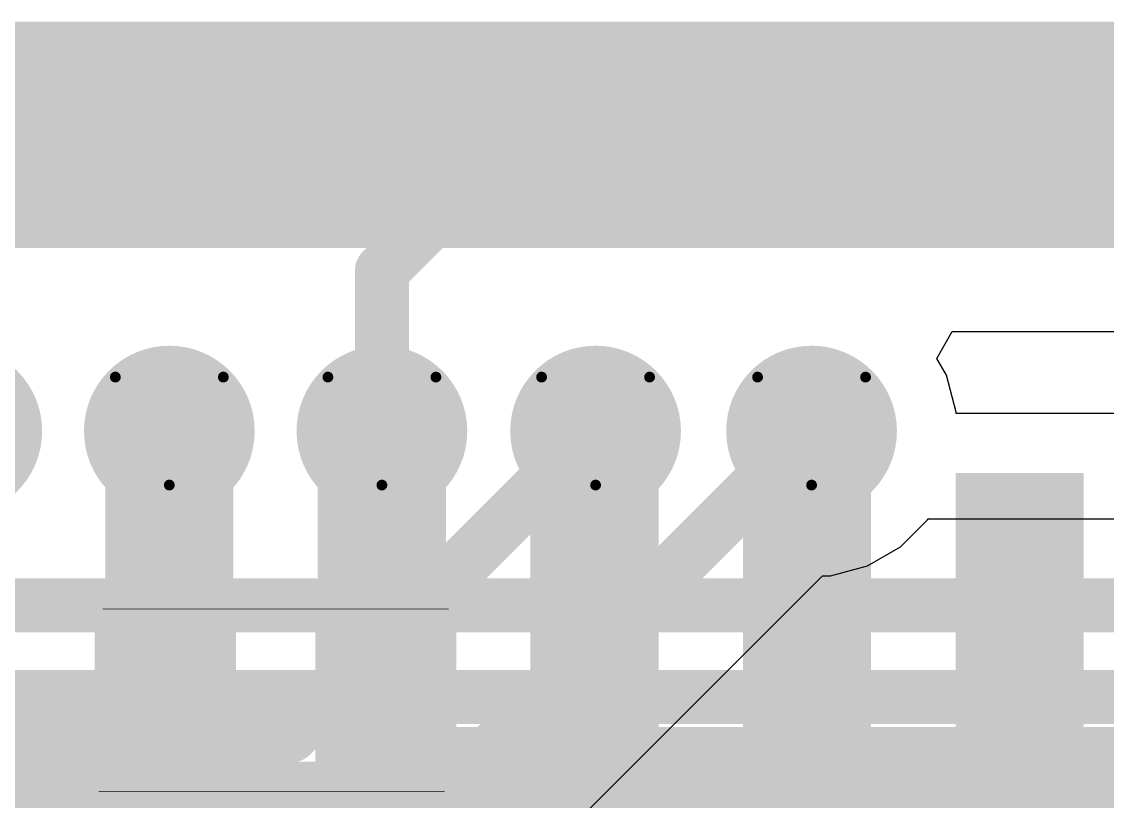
# Model space of a CAD drawing. Header units: inches. Extents: x -21 to 276, y -5 to 220.
# Drawn here: x 26.59 to 31.69, y 62.11 to 65.78 of the extents above; entities that cross this region are included whole.
import ezdxf

# ---------------------------------------------------------------- set-up
doc = ezdxf.new("R2010")
doc.units = ezdxf.units.IN
for name, color, linetype in [('Bottom Layer', 5, 'Continuous'), ('Bottom Overlay', 54, 'Continuous'), ('Bottom Paste', 16, 'Continuous'), ('Bottom Solder', 6, 'Continuous'), ('Drill Drawing', 1, 'Continuous'), ('Ground', 16, 'Continuous'), ('Power + Signal', 76, 'Continuous'), ('Top Layer', 1, 'Continuous'), ('Top Paste', 8, 'Continuous'), ('Top Solder', 216, 'Continuous'), ('Via Holes', 16, 'Continuous')]:
    doc.layers.add(name, color=color, linetype=linetype)

# ---------------------------------------------------------------- blocks, each defined once
blk = doc.blocks.new('F0503_ZV_18_20T_R_26')
at = {"layer": 'Top Layer'}
for points in [[(0.0499999, 1.75000158), (0.4499991, 1.75000158), (0.4499991, 0.50000154), (0.0499999, 0.50000154)], [(1.05000044, 1.75000158), (1.44999964, 1.75000158), (1.44999964, 0.50000154), (1.05000044, 0.50000154)], [(2.05000098, 1.75000158), (2.45000018, 1.75000158), (2.45000018, 0.50000154), (2.05000098, 0.50000154)], [(3.05000152, 1.75000158), (3.45000072, 1.75000158), (3.45000072, 0.50000154), (3.05000152, 0.50000154)], [(4.04999952, 1.75000158), (4.44999872, 1.75000158), (4.44999872, 0.50000154), (4.04999952, 0.50000154)]]:
    blk.add_hatch(color=1, dxfattribs=at).paths.add_polyline_path(points)
at = {"layer": 'Top Paste'}
for points in [[(0.0499999, 1.75000158), (0.4499991, 1.75000158), (0.4499991, 0.50000154), (0.0499999, 0.50000154)], [(1.05000044, 1.75000158), (1.44999964, 1.75000158), (1.44999964, 0.50000154), (1.05000044, 0.50000154)], [(2.05000098, 1.75000158), (2.45000018, 1.75000158), (2.45000018, 0.50000154), (2.05000098, 0.50000154)], [(3.05000152, 1.75000158), (3.45000072, 1.75000158), (3.45000072, 0.50000154), (3.05000152, 0.50000154)], [(4.04999952, 1.75000158), (4.44999872, 1.75000158), (4.44999872, 0.50000154), (4.04999952, 0.50000154)]]:
    blk.add_hatch(color=8, dxfattribs=at).paths.add_polyline_path(points)
at = {"layer": 'Top Solder'}
for points in [[(-0.0516001, 1.85160158), (0.5515991, 1.85160158), (0.5515991, 0.39840154), (-0.0516001, 0.39840154)], [(0.9484004399999999, 1.85160158), (1.55159964, 1.85160158), (1.55159964, 0.39840154), (0.9484004399999999, 0.39840154)], [(1.94840098, 1.85160158), (2.55160018, 1.85160158), (2.55160018, 0.39840154), (1.94840098, 0.39840154)], [(2.94840152, 1.85160158), (3.55160072, 1.85160158), (3.55160072, 0.39840154), (2.94840152, 0.39840154)], [(3.94839952, 1.85160158), (4.551598719999999, 1.85160158), (4.551598719999999, 0.39840154), (3.94839952, 0.39840154)]]:
    blk.add_hatch(color=216, dxfattribs=at).paths.add_polyline_path(points)
blk = doc.blocks.new('R___0402_B_83')
at = {"layer": 'Bottom Layer'}
for points in [[(-0.2412999999999999, 0.3174999999999999), (-0.2413000000000001, -0.3175), (-0.6985, -0.3174999999999999), (-0.6985, 0.3175)], [(0.6985, 0.3174999999999999), (0.6985, -0.3175), (0.2412999999999999, -0.3174999999999999), (0.2413000000000001, 0.3175)]]:
    blk.add_hatch(color=5, dxfattribs=at).paths.add_polyline_path(points)
at = {"layer": 'Bottom Paste'}
for points in [[(-0.2412999999999999, 0.3174999999999999), (-0.2413000000000001, -0.3175), (-0.6985, -0.3174999999999999), (-0.6985, 0.3175)], [(0.6985, 0.3174999999999999), (0.6985, -0.3175), (0.2412999999999999, -0.3174999999999999), (0.2413000000000001, 0.3175)]]:
    blk.add_hatch(color=16, dxfattribs=at).paths.add_polyline_path(points)
at = {"layer": 'Bottom Solder'}
for points in [[(-0.1862988399999999, 0.3725011599999999), (-0.18629884, -0.3725011600000001), (-0.75350116, -0.3725011599999999), (-0.75350116, 0.3725011600000001)], [(0.75350116, 0.3725011599999999), (0.75350116, -0.3725011600000001), (0.1862988399999999, -0.3725011599999999), (0.18629884, 0.3725011600000001)]]:
    blk.add_hatch(color=6, dxfattribs=at).paths.add_polyline_path(points)
at = {"layer": 'Bottom Overlay'}
for points in [[(-0.7874, -0.4064, 0.127, 0.127, 0), (-0.7874, 0.4064, 0.127, 0.127, 0)], [(-0.7874, 0.4064, 0.127, 0.127, 0), (0.7874, 0.4064, 0.127, 0.127, 0)], [(0.7874, -0.4064, 0.127, 0.127, 0), (0.7874, 0.4064, 0.127, 0.127, 0)], [(-0.8128, 0.4318, 0.0032258, 0.0032258, 0), (0.8128, 0.4318, 0.0032258, 0.0032258, 0)], [(-0.7874, -0.4064, 0.127, 0.127, 0), (0.7874, -0.4064, 0.127, 0.127, 0)]]:
    blk.add_lwpolyline(points, format="xyseb", dxfattribs=at)
for points in [[(-0.8191499999999999, 0.4064, 0.0635, 0.0635, 1), (-0.7556499999999999, 0.4064, 0.0635, 0.0635, 1)], [(-0.8191499999999999, 0.4064, 0.0635, 0.0635, 1), (-0.7556499999999999, 0.4064, 0.0635, 0.0635, 1)], [(0.7556499999999999, 0.4064, 0.0635, 0.0635, 1), (0.8191499999999999, 0.4064, 0.0635, 0.0635, 1)], [(0.7556499999999999, 0.4064, 0.0635, 0.0635, 1), (0.8191499999999999, 0.4064, 0.0635, 0.0635, 1)], [(-0.81360518, 0.4318, 0.0016129, 0.0016129, 1), (-0.8119948199999999, 0.4318, 0.0016129, 0.0016129, 1)], [(0.8119948199999999, 0.4318, 0.0016129, 0.0016129, 1), (0.81360518, 0.4318, 0.0016129, 0.0016129, 1)], [(-0.8191499999999999, -0.4064, 0.0635, 0.0635, 1), (-0.7556499999999999, -0.4064, 0.0635, 0.0635, 1)], [(-0.8191499999999999, -0.4064, 0.0635, 0.0635, 1), (-0.7556499999999999, -0.4064, 0.0635, 0.0635, 1)], [(0.7556499999999999, -0.4064, 0.0635, 0.0635, 1), (0.8191499999999999, -0.4064, 0.0635, 0.0635, 1)], [(0.7556499999999999, -0.4064, 0.0635, 0.0635, 1), (0.8191499999999999, -0.4064, 0.0635, 0.0635, 1)]]:
    blk.add_lwpolyline(points, format="xyseb", close=True, dxfattribs=at)
blk = doc.blocks.new('R___0402_B_84')
at = {"layer": 'Bottom Layer'}
for points in [[(-0.2412999999999999, 0.3174999999999999), (-0.2413000000000001, -0.3175), (-0.6985, -0.3174999999999999), (-0.6985, 0.3175)], [(0.6985, 0.3174999999999999), (0.6985, -0.3175), (0.2412999999999999, -0.3174999999999999), (0.2413000000000001, 0.3175)]]:
    blk.add_hatch(color=5, dxfattribs=at).paths.add_polyline_path(points)
at = {"layer": 'Bottom Paste'}
for points in [[(-0.2412999999999999, 0.3174999999999999), (-0.2413000000000001, -0.3175), (-0.6985, -0.3174999999999999), (-0.6985, 0.3175)], [(0.6985, 0.3174999999999999), (0.6985, -0.3175), (0.2412999999999999, -0.3174999999999999), (0.2413000000000001, 0.3175)]]:
    blk.add_hatch(color=16, dxfattribs=at).paths.add_polyline_path(points)
at = {"layer": 'Bottom Solder'}
for points in [[(-0.1862988399999999, 0.3725011599999999), (-0.18629884, -0.3725011600000001), (-0.75350116, -0.3725011599999999), (-0.75350116, 0.3725011600000001)], [(0.75350116, 0.3725011599999999), (0.75350116, -0.3725011600000001), (0.1862988399999999, -0.3725011599999999), (0.18629884, 0.3725011600000001)]]:
    blk.add_hatch(color=6, dxfattribs=at).paths.add_polyline_path(points)
at = {"layer": 'Bottom Overlay'}
for points in [[(-0.7874, -0.4064, 0.127, 0.127, 0), (-0.7874, 0.4064, 0.127, 0.127, 0)], [(-0.7874, 0.4064, 0.127, 0.127, 0), (0.7874, 0.4064, 0.127, 0.127, 0)], [(0.7874, -0.4064, 0.127, 0.127, 0), (0.7874, 0.4064, 0.127, 0.127, 0)], [(-0.8128, 0.4318, 0.0032258, 0.0032258, 0), (0.8128, 0.4318, 0.0032258, 0.0032258, 0)], [(-0.7874, -0.4064, 0.127, 0.127, 0), (0.7874, -0.4064, 0.127, 0.127, 0)]]:
    blk.add_lwpolyline(points, format="xyseb", dxfattribs=at)
for points in [[(-0.8191499999999999, 0.4064, 0.0635, 0.0635, 1), (-0.7556499999999999, 0.4064, 0.0635, 0.0635, 1)], [(-0.8191499999999999, 0.4064, 0.0635, 0.0635, 1), (-0.7556499999999999, 0.4064, 0.0635, 0.0635, 1)], [(0.7556499999999999, 0.4064, 0.0635, 0.0635, 1), (0.8191499999999999, 0.4064, 0.0635, 0.0635, 1)], [(0.7556499999999999, 0.4064, 0.0635, 0.0635, 1), (0.8191499999999999, 0.4064, 0.0635, 0.0635, 1)], [(-0.81360518, 0.4318, 0.0016129, 0.0016129, 1), (-0.8119948199999999, 0.4318, 0.0016129, 0.0016129, 1)], [(0.8119948199999999, 0.4318, 0.0016129, 0.0016129, 1), (0.81360518, 0.4318, 0.0016129, 0.0016129, 1)], [(-0.8191499999999999, -0.4064, 0.0635, 0.0635, 1), (-0.7556499999999999, -0.4064, 0.0635, 0.0635, 1)], [(-0.8191499999999999, -0.4064, 0.0635, 0.0635, 1), (-0.7556499999999999, -0.4064, 0.0635, 0.0635, 1)], [(0.7556499999999999, -0.4064, 0.0635, 0.0635, 1), (0.8191499999999999, -0.4064, 0.0635, 0.0635, 1)], [(0.7556499999999999, -0.4064, 0.0635, 0.0635, 1), (0.8191499999999999, -0.4064, 0.0635, 0.0635, 1)]]:
    blk.add_lwpolyline(points, format="xyseb", close=True, dxfattribs=at)

msp = doc.modelspace()

# ---------------------------------------------------------------- hatches: boundary and pattern name
at = {"layer": 'Bottom Layer'}
h = msp.add_hatch(color=5, dxfattribs=at)
edge = h.paths.add_edge_path()
edge.add_arc((27.2809843, 63.84912554), 0.2999994, 0, 360)
h = msp.add_hatch(color=5, dxfattribs=at)
edge = h.paths.add_edge_path()
edge.add_arc((28.28098484, 63.84912554), 0.2999994, 0, 360)
h = msp.add_hatch(color=5, dxfattribs=at)
edge = h.paths.add_edge_path()
edge.add_arc((29.2862, 63.84912554), 0.2999994, 0, 360)
h = msp.add_hatch(color=5, dxfattribs=at)
edge = h.paths.add_edge_path()
edge.add_arc((30.3022, 63.84912554), 0.2999994, 0, 360)
at = {"layer": 'Bottom Solder'}
h = msp.add_hatch(color=6, dxfattribs=at)
edge = h.paths.add_edge_path()
edge.add_arc((26.28098376, 63.84912554), 0.4015993999999999, 0, 360)
h = msp.add_hatch(color=6, dxfattribs=at)
edge = h.paths.add_edge_path()
edge.add_arc((27.2809843, 63.84912554), 0.4015993999999999, 0, 360)
h = msp.add_hatch(color=6, dxfattribs=at)
edge = h.paths.add_edge_path()
edge.add_arc((28.28098484, 63.84912554), 0.4015993999999999, 0, 360)
h = msp.add_hatch(color=6, dxfattribs=at)
edge = h.paths.add_edge_path()
edge.add_arc((29.2862, 63.84912554), 0.4015993999999999, 0, 360)
h = msp.add_hatch(color=6, dxfattribs=at)
edge = h.paths.add_edge_path()
edge.add_arc((30.3022, 63.84912554), 0.4015993999999999, 0, 360)
at = {"layer": 'Ground'}
h = msp.add_hatch(color=16, dxfattribs=at)
edge = h.paths.add_edge_path()
edge.add_arc((27.2809843, 63.84912554), 0.2999994, 0, 360)
h = msp.add_hatch(color=16, dxfattribs=at)
edge = h.paths.add_edge_path()
edge.add_arc((28.28098484, 63.84912554), 0.2999994, 0, 360)
h = msp.add_hatch(color=16, dxfattribs=at)
edge = h.paths.add_edge_path()
edge.add_arc((29.2862, 63.84912554), 0.2999994, 0, 360)
h = msp.add_hatch(color=16, dxfattribs=at)
edge = h.paths.add_edge_path()
edge.add_arc((30.3022, 63.84912554), 0.2999994, 0, 360)
at = {"layer": 'Power + Signal'}
h = msp.add_hatch(color=76, dxfattribs=at)
edge = h.paths.add_edge_path()
edge.add_arc((27.2809843, 63.84912554), 0.2999994, 0, 360)
h = msp.add_hatch(color=76, dxfattribs=at)
edge = h.paths.add_edge_path()
edge.add_arc((28.28098484, 63.84912554), 0.2999994, 0, 360)
h = msp.add_hatch(color=76, dxfattribs=at)
edge = h.paths.add_edge_path()
edge.add_arc((29.2862, 63.84912554), 0.2999994, 0, 360)
h = msp.add_hatch(color=76, dxfattribs=at)
edge = h.paths.add_edge_path()
edge.add_arc((30.3022, 63.84912554), 0.2999994, 0, 360)
at = {"layer": 'Top Layer'}
h = msp.add_hatch(color=1, dxfattribs=at)
edge = h.paths.add_edge_path()
edge.add_arc((27.2809843, 63.84912554), 0.2999994, 0, 360)
h = msp.add_hatch(color=1, dxfattribs=at)
edge = h.paths.add_edge_path()
edge.add_arc((28.28098484, 63.84912554), 0.2999994, 0, 360)
h = msp.add_hatch(color=1, dxfattribs=at)
edge = h.paths.add_edge_path()
edge.add_arc((29.2862, 63.84912554), 0.2999994, 0, 360)
h = msp.add_hatch(color=1, dxfattribs=at)
edge = h.paths.add_edge_path()
edge.add_arc((30.3022, 63.84912554), 0.2999994, 0, 360)
at = {"layer": 'Top Solder'}
h = msp.add_hatch(color=216, dxfattribs=at)
edge = h.paths.add_edge_path()
edge.add_arc((26.28098376, 63.84912554), 0.4015993999999999, 0, 360)
h = msp.add_hatch(color=216, dxfattribs=at)
edge = h.paths.add_edge_path()
edge.add_arc((27.2809843, 63.84912554), 0.4015993999999999, 0, 360)
h = msp.add_hatch(color=216, dxfattribs=at)
edge = h.paths.add_edge_path()
edge.add_arc((28.28098484, 63.84912554), 0.4015993999999999, 0, 360)
h = msp.add_hatch(color=216, dxfattribs=at)
edge = h.paths.add_edge_path()
edge.add_arc((29.2862, 63.84912554), 0.4015993999999999, 0, 360)
h = msp.add_hatch(color=216, dxfattribs=at)
edge = h.paths.add_edge_path()
edge.add_arc((30.3022, 63.84912554), 0.4015993999999999, 0, 360)
at = {"layer": 'Via Holes'}
h = msp.add_hatch(color=7, dxfattribs=at)
edge = h.paths.add_edge_path()
edge.add_arc((27.2809843, 63.84912554), 0.1499997, 0, 360)
h = msp.add_hatch(color=7, dxfattribs=at)
edge = h.paths.add_edge_path()
edge.add_arc((28.28098484, 63.84912554), 0.1499997, 0, 360)
h = msp.add_hatch(color=7, dxfattribs=at)
edge = h.paths.add_edge_path()
edge.add_arc((29.2862, 63.84912554), 0.1499997, 0, 360)
h = msp.add_hatch(color=7, dxfattribs=at)
edge = h.paths.add_edge_path()
edge.add_arc((30.3022, 63.84912554), 0.1499997, 0, 360)

# ---------------------------------------------------------------- linework, layer by layer
at = {"layer": 'Bottom Layer'}
for points in [[(21.94557714, 65.26719992, 1.016, 1.016, 0), (36.01990256, 65.26719992, 1.016, 1.016, 0)], [(27.2809843, 63.84912554, 0.3809999999999999, 0.3809999999999999, 0), (27.29603634, 63.8340735, 0.3809999999999999, 0.3809999999999999, 0)], [(27.29603634, 62.59574729999999, 0.3809999999999999, 0.3809999999999999, 0), (27.29603634, 63.8340735, 0.3809999999999999, 0.3809999999999999, 0)], [(27.29603634, 62.59574729999999, 0.3809999999999999, 0.3809999999999999, 0), (27.31108584, 62.5806978, 0.3809999999999999, 0.3809999999999999, 0)], [(28.25088584, 62.49179779999999, 0.2032, 0.2032, 0), (28.25088584, 62.5806978, 0.2032, 0.2032, 0)], [(28.25088584, 62.49179779999999, 0.2032, 0.2032, 0), (28.37788584, 62.36479779999999, 0.2032, 0.2032, 0)], [(28.37788584, 62.36479779999999, 0.2032, 0.2032, 0), (28.48666896, 62.36479779999999, 0.2032, 0.2032, 0)], [(28.48666896, 62.36479779999999, 0.2032, 0.2032, 0), (28.49691786, 62.3545489, 0.2032, 0.2032, 0)], [(28.49691786, 62.3545489, 0.2032, 0.2032, 0), (32.31870854, 62.3545489, 0.2032, 0.2032, 0)]]:
    msp.add_lwpolyline(points, format="xyseb", dxfattribs=at)
for points in [[(27.1857343, 63.84912554, 0.1905, 0.1905, 1), (27.3762343, 63.84912554, 0.1905, 0.1905, 1)], [(27.20078634, 63.8340735, 0.1905, 0.1905, 1), (27.39128634, 63.8340735, 0.1905, 0.1905, 1)], [(27.20078634, 63.8340735, 0.1905, 0.1905, 1), (27.39128634, 63.8340735, 0.1905, 0.1905, 1)], [(27.20078634, 62.59574729999999, 0.1905, 0.1905, 1), (27.39128634, 62.59574729999999, 0.1905, 0.1905, 1)], [(27.20078634, 62.59574729999999, 0.1905, 0.1905, 1), (27.39128634, 62.59574729999999, 0.1905, 0.1905, 1)], [(27.21583584, 62.5806978, 0.1905, 0.1905, 1), (27.40633584, 62.5806978, 0.1905, 0.1905, 1)], [(28.20008584, 62.5806978, 0.1016, 0.1016, 1), (28.30168584, 62.5806978, 0.1016, 0.1016, 1)], [(28.20008584, 62.49179779999999, 0.1016, 0.1016, 1), (28.30168584, 62.49179779999999, 0.1016, 0.1016, 1)], [(28.20008584, 62.49179779999999, 0.1016, 0.1016, 1), (28.30168584, 62.49179779999999, 0.1016, 0.1016, 1)], [(28.32708584, 62.36479779999999, 0.1016, 0.1016, 1), (28.42868584, 62.36479779999999, 0.1016, 0.1016, 1)], [(28.32708584, 62.36479779999999, 0.1016, 0.1016, 1), (28.42868584, 62.36479779999999, 0.1016, 0.1016, 1)], [(28.43586896, 62.36479779999999, 0.1016, 0.1016, 1), (28.53746895999999, 62.36479779999999, 0.1016, 0.1016, 1)], [(28.43586896, 62.36479779999999, 0.1016, 0.1016, 1), (28.53746895999999, 62.36479779999999, 0.1016, 0.1016, 1)], [(28.44611786, 62.3545489, 0.1016, 0.1016, 1), (28.54771786, 62.3545489, 0.1016, 0.1016, 1)], [(28.44611786, 62.3545489, 0.1016, 0.1016, 1), (28.54771786, 62.3545489, 0.1016, 0.1016, 1)]]:
    msp.add_lwpolyline(points, format="xyseb", close=True, dxfattribs=at)
at = {"layer": 'Drill Drawing'}
for points in [[(27.0269843, 64.10312554000001, 0.0508, 0.0508, 0), (27.5349843, 64.10312554000001, 0.0508, 0.0508, 0)], [(27.0269843, 64.10312554000001, 0.0508, 0.0508, 0), (27.2809843, 63.59512554, 0.0508, 0.0508, 0)], [(27.2809843, 63.59512554, 0.0508, 0.0508, 0), (27.5349843, 64.10312554000001, 0.0508, 0.0508, 0)], [(28.02698484, 64.10312554000001, 0.0508, 0.0508, 0), (28.53498484, 64.10312554000001, 0.0508, 0.0508, 0)], [(28.02698484, 64.10312554000001, 0.0508, 0.0508, 0), (28.28098484, 63.59512554, 0.0508, 0.0508, 0)], [(28.28098484, 63.59512554, 0.0508, 0.0508, 0), (28.53498484, 64.10312554000001, 0.0508, 0.0508, 0)], [(29.0322, 64.10312554000001, 0.0508, 0.0508, 0), (29.5402, 64.10312554000001, 0.0508, 0.0508, 0)], [(29.0322, 64.10312554000001, 0.0508, 0.0508, 0), (29.2862, 63.59512554, 0.0508, 0.0508, 0)], [(29.2862, 63.59512554, 0.0508, 0.0508, 0), (29.5402, 64.10312554000001, 0.0508, 0.0508, 0)], [(30.0482, 64.10312554000001, 0.0508, 0.0508, 0), (30.5562, 64.10312554000001, 0.0508, 0.0508, 0)], [(30.0482, 64.10312554000001, 0.0508, 0.0508, 0), (30.3022, 63.59512554, 0.0508, 0.0508, 0)], [(30.3022, 63.59512554, 0.0508, 0.0508, 0), (30.5562, 64.10312554000001, 0.0508, 0.0508, 0)]]:
    msp.add_lwpolyline(points, format="xyseb", dxfattribs=at)
for points in [[(27.0142843, 64.10312554000001, 0.0254, 0.0254, 1), (27.0396843, 64.10312554000001, 0.0254, 0.0254, 1)], [(27.0142843, 64.10312554000001, 0.0254, 0.0254, 1), (27.0396843, 64.10312554000001, 0.0254, 0.0254, 1)], [(27.5222843, 64.10312554000001, 0.0254, 0.0254, 1), (27.5476843, 64.10312554000001, 0.0254, 0.0254, 1)], [(27.5222843, 64.10312554000001, 0.0254, 0.0254, 1), (27.5476843, 64.10312554000001, 0.0254, 0.0254, 1)], [(28.01428483999999, 64.10312554000001, 0.0254, 0.0254, 1), (28.03968484, 64.10312554000001, 0.0254, 0.0254, 1)], [(28.01428483999999, 64.10312554000001, 0.0254, 0.0254, 1), (28.03968484, 64.10312554000001, 0.0254, 0.0254, 1)], [(28.52228484, 64.10312554000001, 0.0254, 0.0254, 1), (28.54768484, 64.10312554000001, 0.0254, 0.0254, 1)], [(28.52228484, 64.10312554000001, 0.0254, 0.0254, 1), (28.54768484, 64.10312554000001, 0.0254, 0.0254, 1)], [(29.0195, 64.10312554000001, 0.0254, 0.0254, 1), (29.0449, 64.10312554000001, 0.0254, 0.0254, 1)], [(29.0195, 64.10312554000001, 0.0254, 0.0254, 1), (29.0449, 64.10312554000001, 0.0254, 0.0254, 1)], [(29.5275, 64.10312554000001, 0.0254, 0.0254, 1), (29.5529, 64.10312554000001, 0.0254, 0.0254, 1)], [(29.5275, 64.10312554000001, 0.0254, 0.0254, 1), (29.5529, 64.10312554000001, 0.0254, 0.0254, 1)], [(30.0355, 64.10312554000001, 0.0254, 0.0254, 1), (30.0609, 64.10312554000001, 0.0254, 0.0254, 1)], [(30.0355, 64.10312554000001, 0.0254, 0.0254, 1), (30.0609, 64.10312554000001, 0.0254, 0.0254, 1)], [(30.54349999999999, 64.10312554000001, 0.0254, 0.0254, 1), (30.5689, 64.10312554000001, 0.0254, 0.0254, 1)], [(30.54349999999999, 64.10312554000001, 0.0254, 0.0254, 1), (30.5689, 64.10312554000001, 0.0254, 0.0254, 1)], [(27.2682843, 63.59512554, 0.0254, 0.0254, 1), (27.2936843, 63.59512554, 0.0254, 0.0254, 1)], [(27.2682843, 63.59512554, 0.0254, 0.0254, 1), (27.2936843, 63.59512554, 0.0254, 0.0254, 1)], [(28.26828484, 63.59512554, 0.0254, 0.0254, 1), (28.29368484, 63.59512554, 0.0254, 0.0254, 1)], [(28.26828484, 63.59512554, 0.0254, 0.0254, 1), (28.29368484, 63.59512554, 0.0254, 0.0254, 1)], [(29.2735, 63.59512554, 0.0254, 0.0254, 1), (29.2989, 63.59512554, 0.0254, 0.0254, 1)], [(29.2735, 63.59512554, 0.0254, 0.0254, 1), (29.2989, 63.59512554, 0.0254, 0.0254, 1)], [(30.2895, 63.59512554, 0.0254, 0.0254, 1), (30.3149, 63.59512554, 0.0254, 0.0254, 1)], [(30.2895, 63.59512554, 0.0254, 0.0254, 1), (30.3149, 63.59512554, 0.0254, 0.0254, 1)]]:
    msp.add_lwpolyline(points, format="xyseb", close=True, dxfattribs=at)
at = {"layer": 'Ground'}
for points in [[(23.24401498, 65.12559746000001, 0.254, 0.254, 0), (50.26024491999999, 65.12559746000001, 0.254, 0.254, 0)], [(25.5763141, 63.03000348, 0.254, 0.254, 0), (50.2849134, 63.03000348, 0.254, 0.254, 0)], [(25.5632458, 62.59820348, 0.254, 0.254, 0), (50.67122707999999, 62.59820348, 0.254, 0.254, 0)], [(26.16016104, 62.16640347999999, 0.254, 0.254, 0), (50.69611146, 62.16640347999999, 0.254, 0.254, 0)]]:
    msp.add_lwpolyline(points, format="xyseb", dxfattribs=at)
at = {"layer": 'Power + Signal'}
for p, q in [((30.72034496, 63.30418886), (30.84713668, 63.43098058)), ((30.84713668, 63.43098058), (30.85014912, 63.43619774)), ((30.85014912, 63.43619774), (34.38164828, 63.43619774)), ((30.56505698, 63.21453447999999), (30.72034496, 63.30418886)), ((30.39185437999999, 63.16812614), (30.56505698, 63.21453447999999)), ((28.79614002, 61.61057019999999), (30.35369596, 63.16812614)), ((30.35369596, 63.16812614), (30.39185437999999, 63.16812614))]:
    msp.add_line(p, q, dxfattribs=at)
for points in [[(28.28098484, 64.60370873999999, 0.254, 0.254, 0), (28.6504761, 64.97319999999999, 0.254, 0.254, 0)], [(28.6504761, 64.97319999999999, 0.254, 0.254, 0), (34.38714738, 64.97319999999999, 0.254, 0.254, 0)], [(28.28098484, 63.84912554, 0.254, 0.254, 0), (28.28098484, 64.60370873999999, 0.254, 0.254, 0)], [(27.85431818, 62.41724372, 0.254, 0.254, 0), (29.2862, 63.84912554, 0.254, 0.254, 0)], [(28.42989234, 61.97681788, 0.254, 0.254, 0), (30.3022, 63.84912554, 0.254, 0.254, 0)], [(10.52504372, 62.41724372, 0.254, 0.254, 0), (27.85431818, 62.41724372, 0.254, 0.254, 0)]]:
    msp.add_lwpolyline(points, format="xyseb", dxfattribs=at)
for points in [[(28.5869761, 64.97319999999999, 0.127, 0.127, 1), (28.7139761, 64.97319999999999, 0.127, 0.127, 1)], [(28.5869761, 64.97319999999999, 0.127, 0.127, 1), (28.7139761, 64.97319999999999, 0.127, 0.127, 1)], [(28.21748484, 64.60370873999999, 0.127, 0.127, 1), (28.34448484, 64.60370873999999, 0.127, 0.127, 1)], [(28.21748484, 64.60370873999999, 0.127, 0.127, 1), (28.34448484, 64.60370873999999, 0.127, 0.127, 1)], [(28.21748484, 63.84912554, 0.127, 0.127, 1), (28.34448484, 63.84912554, 0.127, 0.127, 1)], [(29.2227, 63.84912554, 0.127, 0.127, 1), (29.3497, 63.84912554, 0.127, 0.127, 1)], [(30.23869999999999, 63.84912554, 0.127, 0.127, 1), (30.3657, 63.84912554, 0.127, 0.127, 1)], [(27.79081818, 62.41724372, 0.127, 0.127, 1), (27.91781818, 62.41724372, 0.127, 0.127, 1)], [(27.79081818, 62.41724372, 0.127, 0.127, 1), (27.91781818, 62.41724372, 0.127, 0.127, 1)]]:
    msp.add_lwpolyline(points, format="xyseb", close=True, dxfattribs=at)
at = {"layer": 'Top Layer'}
for p, q in [((30.8910736, 64.19116702), (30.96439832, 64.31816956)), ((30.96439832, 64.31816956), (35.954843, 64.31816956)), ((30.93679106, 64.11198252), (30.8910736, 64.19116702)), ((30.9831994, 63.93877991999999), (30.93679106, 64.11198252)), ((30.9831994, 63.93159934), (30.9831994, 63.93877991999999)), ((31.86198352, 63.93159934), (30.9831994, 63.93159934))]:
    msp.add_line(p, q, dxfattribs=at)
for points in [[(19.97601542, 65.57980534, 0.3809999999999999, 0.3809999999999999, 0), (35.57376934, 65.57980534, 0.3809999999999999, 0.3809999999999999, 0)], [(20.19083592, 64.90086588, 0.3809999999999999, 0.3809999999999999, 0), (35.954843, 64.90086588, 0.3809999999999999, 0.3809999999999999, 0)], [(29.28359396, 62.9282079, 0.3809999999999999, 0.3809999999999999, 0), (29.28359396, 63.94069508, 0.3809999999999999, 0.3809999999999999, 0)], [(27.2809843, 63.84912554, 0.254, 0.254, 0), (27.2809843, 63.94330112, 0.254, 0.254, 0)], [(29.28359396, 63.94069508, 0.254, 0.254, 0), (29.2862, 63.94330112, 0.254, 0.254, 0)], [(27.2809843, 62.92559932, 0.3809999999999999, 0.3809999999999999, 0), (27.2809843, 63.84912554, 0.3809999999999999, 0.3809999999999999, 0)], [(28.28098484, 62.92559932, 0.3809999999999999, 0.3809999999999999, 0), (28.28098484, 63.84912554, 0.3809999999999999, 0.3809999999999999, 0)], [(30.29159296, 62.93620635999999, 0.3809999999999999, 0.3809999999999999, 0), (30.29159296, 63.83851849999999, 0.3809999999999999, 0.3809999999999999, 0)], [(30.29159296, 63.83851849999999, 0.254, 0.254, 0), (30.3022, 63.84912554, 0.254, 0.254, 0)], [(29.28098538, 62.92559932, 0.254, 0.254, 0), (29.28359396, 62.9282079, 0.254, 0.254, 0)], [(30.28098592, 62.92559932, 0.254, 0.254, 0), (30.29159296, 62.93620635999999, 0.254, 0.254, 0)]]:
    msp.add_lwpolyline(points, format="xyseb", dxfattribs=at)
for points in [[(29.18834396, 63.94069508, 0.1905, 0.1905, 1), (29.37884396, 63.94069508, 0.1905, 0.1905, 1)], [(27.2174843, 63.94330112, 0.127, 0.127, 1), (27.3444843, 63.94330112, 0.127, 0.127, 1)], [(29.22009396, 63.94069508, 0.127, 0.127, 1), (29.34709396, 63.94069508, 0.127, 0.127, 1)], [(29.2227, 63.94330112, 0.127, 0.127, 1), (29.3497, 63.94330112, 0.127, 0.127, 1)], [(27.1857343, 63.84912554, 0.1905, 0.1905, 1), (27.3762343, 63.84912554, 0.1905, 0.1905, 1)], [(28.18573484, 63.84912554, 0.1905, 0.1905, 1), (28.37623484, 63.84912554, 0.1905, 0.1905, 1)], [(30.19634296, 63.83851849999999, 0.1905, 0.1905, 1), (30.38684296, 63.83851849999999, 0.1905, 0.1905, 1)], [(27.2174843, 63.84912554, 0.127, 0.127, 1), (27.3444843, 63.84912554, 0.127, 0.127, 1)], [(30.22809296, 63.83851849999999, 0.127, 0.127, 1), (30.35509296, 63.83851849999999, 0.127, 0.127, 1)], [(30.23869999999999, 63.84912554, 0.127, 0.127, 1), (30.3657, 63.84912554, 0.127, 0.127, 1)], [(30.19634296, 62.93620635999999, 0.1905, 0.1905, 1), (30.38684296, 62.93620635999999, 0.1905, 0.1905, 1)], [(27.1857343, 62.92559932, 0.1905, 0.1905, 1), (27.3762343, 62.92559932, 0.1905, 0.1905, 1)], [(28.18573484, 62.92559932, 0.1905, 0.1905, 1), (28.37623484, 62.92559932, 0.1905, 0.1905, 1)], [(29.18834396, 62.9282079, 0.1905, 0.1905, 1), (29.37884396, 62.9282079, 0.1905, 0.1905, 1)], [(29.21748538, 62.92559932, 0.127, 0.127, 1), (29.34448538, 62.92559932, 0.127, 0.127, 1)], [(29.22009396, 62.9282079, 0.127, 0.127, 1), (29.34709396, 62.9282079, 0.127, 0.127, 1)], [(30.21748592, 62.92559932, 0.127, 0.127, 1), (30.34448592, 62.92559932, 0.127, 0.127, 1)], [(30.22809296, 62.93620635999999, 0.127, 0.127, 1), (30.35509296, 62.93620635999999, 0.127, 0.127, 1)]]:
    msp.add_lwpolyline(points, format="xyseb", close=True, dxfattribs=at)

# ---------------------------------------------------------------- block references
for name, p in [('F0503_ZV_18_20T_R_26', (27.0309848, 61.80059776)), ('R___0402_B_83', (27.78098584, 62.5806978)), ('R___0402_B_84', (27.7622, 61.722))]:
    msp.add_blockref(name, p)

doc.saveas('drawing.dxf')
